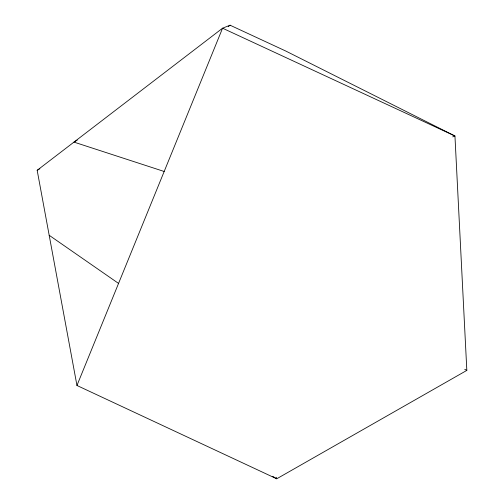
<?xml version="1.0" encoding="UTF-8"?>
<svg xmlns="http://www.w3.org/2000/svg" width="504" height="504" viewBox="0 0 504 504"><rect width="100%" height="100%" fill="white"/><g stroke="black" fill="none" stroke-linecap="round" stroke-linejoin="round"><path stroke-width="0.76" d="M76.955 385.478L222.573 28.199L230.07 25.2L285.705 51.005L454.948 135.998L466.83 370.39L276.709 478.8L76.955 385.478L37.17 170.308L222.573 28.199L454.948 135.998L452.75 136.868M228.236 26.662L230.07 25.2M77.288 140.112L73.962 142.103L164.172 171.48M37.17 170.308L39.86 168.733M464.738 369.3L466.83 370.39M272.689 476.324L276.709 478.8L276.268 477.288M49.184 235.286L118.553 283.418"/></g></svg>
